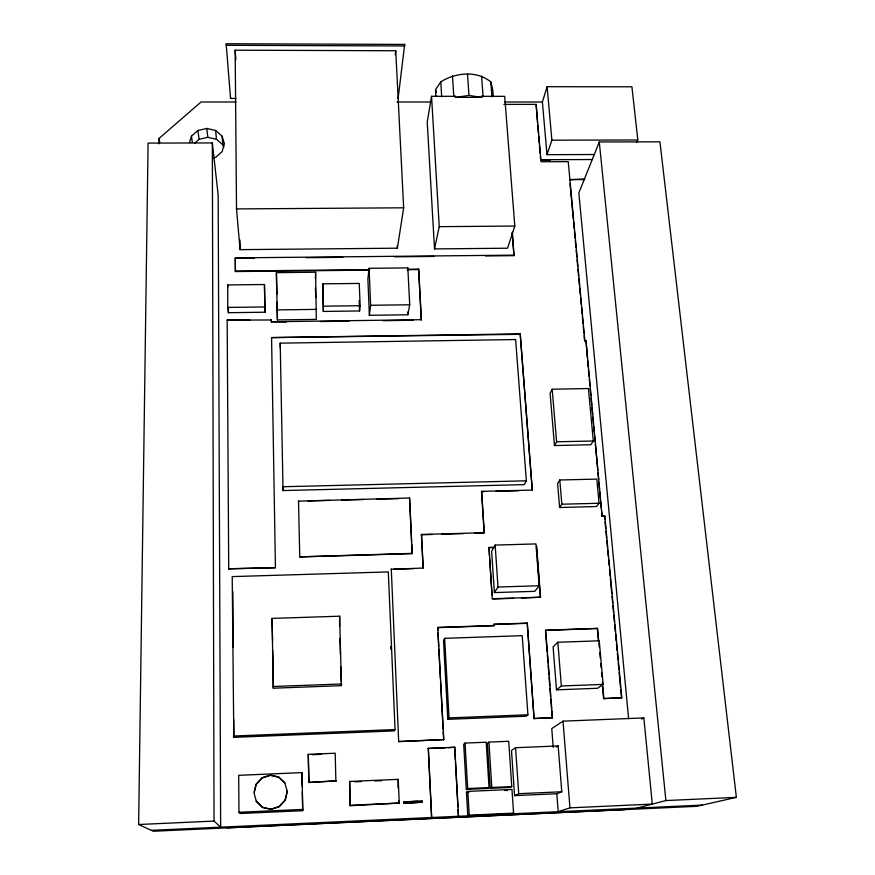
<?xml version="1.0" encoding="UTF-8"?>
<svg xmlns="http://www.w3.org/2000/svg" width="875" height="875" viewBox="0 0 875 875"><rect width="100%" height="100%" fill="white"/><g stroke="black" fill="none" stroke-linecap="round" stroke-linejoin="round"><path stroke-width="1.31" d="M298.506 501.156L409.577 498.017L412.158 553.656L299.753 556.894L298.506 500.828M299.753 556.894L412.256 553.361M158.977 143.872L159.031 138.447L201.064 101.992L236.02 101.992M138.633 824.513L148.083 143.095L212.341 142.931L218.17 195.07L220.653 827.159L214.036 821.078L138.633 824.513L153.333 831.25L696.872 806.312L736.367 797.355L659.936 141.816L599.287 141.969L578.834 192.97L628.611 718.648M315.416 278.797L315.623 272.223L276.391 272.639L277.397 319.922L316.312 319.386L315.623 272.223M302.017 772.614L302.728 810.688L239.827 813.52L238.984 812.284L238.689 775.316L302.017 772.614L302.203 786.505M322.93 283.839L323.345 311.434L359.57 310.964L360.128 305.714L359.264 283.423L322.93 283.839L323.345 311.434M335.88 781.298L335.213 753.222L308.262 754.337L308.864 782.458L336.022 780.872L308.864 782.458M369.097 268.308L367.883 278.863L369.359 315.306L407.794 314.781L409.708 304.773L407.837 267.903L369.097 268.308L370.617 305.277L369.359 315.306M395.27 54.72L395.741 50.75L235.167 50.203L236.523 208.917L240.078 249.648L397.392 248.183L403.659 207.802L395.741 50.75M398.103 98.503L404.523 45.773M339.653 616.197L341.403 685.672L273.306 688.198L272.048 618.406L339.653 616.197L339.566 626.478M431.55 96.305L427.219 122.041L434.514 248.905L507.598 248.216L514.795 226.056L504.689 96.337L481.578 96.327L481.655 97.366L455.459 97.355L455.383 96.316L431.55 96.305L439.25 226.658L434.514 248.905M407.367 270.539L407.837 267.903M421.258 320.152L418.655 269.095L407.794 269.216M285.195 800.231L287.241 791.328L285.195 800.231L279.212 806.761L270.944 809.419L262.588 807.505L256.287 801.237L262.588 807.505M256.397 801.5L253.969 792.783L256.091 784.153L262.106 777.667L270.364 775.031L278.677 776.956L284.856 782.917L287.262 791.612M254.384 791.842L256.2 784.47L262.194 777.995L270.43 775.37L278.72 777.284L284.856 782.917M409.577 498.017L411.578 541.516M391.202 569.275L423.15 568.05L421.455 534.461L484.291 532.722L481.589 491.345L532.273 490.077L520.209 333.878L271.567 337.597L275.439 567.7L228.67 568.794L275.439 567.7M503.858 104.388L536.134 104.388L537.458 122.522M189.47 142.636L191.461 136.172L197.947 130.506L206.762 128.428L215.567 130.473L222.053 136.106L224.448 143.839L222.13 151.616L215.666 157.347L213.128 157.959M594.595 154.514L546.995 154.678L542.391 102.014L547.116 86.702L631.914 86.8L637.82 139.978L636.737 142.384M550.211 160.245L540.695 160.278L540.881 159.72L592.561 159.534M546.995 154.678L551.884 140.186L547.116 86.702M485.494 255.938L513.964 255.653L512.356 232.17M423.15 568.05L421.455 534.461M532.273 490.077L520.209 333.878M474.578 533.302L484.127 533.028L481.589 491.345M349.661 781.452L350.142 805.755L399.252 803.064L398.234 779.341L349.661 781.452L350.142 805.755M552.191 389.222L550.112 393.356L554.455 445.55L590.855 444.741L593.294 440.989L588.438 388.544L552.191 389.222L556.598 441.798L554.455 445.55M536.134 104.388L541.056 161.766L568.236 161.656L584.839 340.703L586.009 340.681L587.3 357.438M437.806 630.339L437.784 627.408L494.222 625.516L494.134 624.214L527.253 623.109L534.067 718.594L527.253 623.109M489.42 555.822L489.048 547.422L494.484 547.269M526.356 480.812L524.256 484.619L283.041 490.558L282.909 486.741L526.356 480.812L515.627 339.555L280.208 343.142L283.041 490.558M495.163 545.081L491.63 551.348L494.386 592.594L534.822 591.325L539.164 585.747L535.938 543.922L495.163 545.081L497.995 587.027L494.386 592.594M444.653 638.334L443.494 640.347L447.803 719.327L526.094 716.231L527.931 714.788L522.2 635.666L444.653 638.334L449.017 717.905L447.803 719.327M395.041 729.553L394.253 730.898L233.811 737.341L232.214 576.603L388.314 571.922L395.041 729.553L233.297 736.039M559.803 479.992L557.616 483.459L559.617 507.511L596.531 506.538L599.058 503.256L596.827 479.095L559.803 479.992L561.837 504.219L559.617 507.511M443.778 739.605L398.672 741.573L443.778 739.605L437.784 627.408M492.275 598.992L489.048 547.422M435.936 96.48L435.531 89.731L440.77 81.856C455.492 72.537 476.722 70.339 490.809 81.922L492.767 89.775L493.27 96.512M437.664 627.638L494.047 625.745L494.134 624.214M602.328 516.075L604.8 516.009L602.077 516.392L586.009 340.681M521.653 598.062L540.553 597.209L536.605 546.066M398.234 779.341L398.016 787.839M428.302 748.366L431.627 817.502L428.302 748.366L454.77 747.272L458.467 816.266L458.095 809.517M262.489 807.264L270.867 809.178L279.169 806.52L285.163 799.958M557.834 642.25L553.098 646.877L556.5 689.839L597.538 688.275L603.138 684.403L599.233 640.817L557.834 642.25L561.345 685.978L556.5 689.839M448.022 747.677L454.77 747.272M465.041 743.083L463.695 744.319L466.287 789.403L487.495 788.462L489.038 787.588L486.194 742.219L465.041 743.083L467.677 788.528L466.287 789.403M545.442 630.427L597.581 628.425L598.664 640.544M403.988 801.938L421.892 800.811L421.958 802.222L404.053 803.348L403.988 801.938L417.419 801.336M194.513 143.369L199.084 139.355L207.802 137.298L216.508 139.311L222.917 144.889L223.705 147.448M404.053 803.348L421.958 802.222M488.928 742.098L487.386 743.334L490.219 788.342L510.048 787.467L511.777 786.581L508.714 741.289L488.928 742.098L491.794 787.467L490.219 788.342M421.892 800.811L421.509 802.561M534.067 718.594L552.464 717.719L545.661 630.197L597.581 628.425M515.561 747.709L511.492 750.487L514.566 795.627L556.806 793.734L561.772 791.766L558.173 745.938L515.561 747.709L518.744 793.68L514.566 795.627M556.806 793.734L558.195 811.672L569.953 807.844L652.291 804.092L643.847 717.927L563.008 721.153L551.764 728.58L553.219 747.403M602.383 685.147L603.586 698.6L621.808 697.736L604.8 516.009M513.581 813.138L469.219 815.161L467.819 815.828L466.452 792.247L467.841 791.394L511.973 789.447L513.581 813.138L511.82 813.816M603.586 698.6L621.808 697.736M556.237 747.064L558.173 745.938M641.594 719.075L643.847 717.927M624.827 809.605L227.095 827.848M637.077 808.062L665.886 800.559L736.367 797.355M455.383 96.316L453.808 96.534L452.484 76.005M455.459 97.355L468.978 95.463L481.655 97.366M518.744 793.68L561.772 791.766M350.427 805.252L399.252 803.064M238.984 812.284L302.816 809.419M151.353 830.342L702.209 805.098M354.747 781.834L361.452 781.55M374.872 780.97L381.577 780.675M467.677 788.528L489.038 787.588M491.794 787.467L511.777 786.581M466.452 792.247L469.109 792.127M504.93 790.541L507.587 790.42M428.192 748.497L445.375 747.786M312.255 754.688L321.65 754.294M449.017 717.905L527.931 714.788M534.275 718.441L552.464 717.719M273.12 686.503L341.764 683.966M561.345 685.978L603.138 684.403M493.959 624.455L527.056 623.339M497.995 587.027L539.164 585.747M492.45 598.741L540.553 597.209M493.609 598.948L513.636 598.314M393.848 569.198L413.755 568.608M488.884 547.717L494.32 547.564M421.345 534.767L432.261 534.472M441.82 534.198L463.663 533.597M481.436 491.684L484.094 491.619M496.092 491.323L518.744 490.755M307.978 500.916L329.634 500.369M341.819 500.062L363.464 499.516M377.005 499.177L398.661 498.63M561.837 504.219L599.058 503.256M556.598 441.798L593.294 440.989M520.034 334.327L271.567 337.597M370.617 305.277L409.708 304.773M227.806 307.431L264.797 306.95L265.081 312.211L228.419 312.703L227.806 307.431L227.664 284.944L264.458 284.517L265.081 312.211M323.586 306.184L360.128 305.714M277.069 309.903L316.652 309.389M228.725 569.078L227.172 320.119L271.294 319.977M249.933 320.272L227.172 320.119M418.655 269.095L421.356 319.681L271.305 321.77L286.322 322.033M320.392 321.552L349.016 321.158M383.097 320.677L413.077 320.261M369.359 270.123L235.419 271.545L235.266 257.873L514.139 255.15M235.266 257.873L254.363 258.191M306.086 257.688L342.836 257.327M394.548 256.812L433.967 256.441M235.364 271.042L369.786 269.62M407.63 269.708L418.556 269.598M439.25 226.658L514.795 226.056M236.523 208.917L403.659 207.802M584.555 179.014L569.647 179.638L584.675 179.561M551.884 140.186L637.82 139.978M226.253 45.084L230.562 98.459L235.966 98.459M397.119 102.003L431.102 102.003M504.777 102.014L542.391 102.014M481.578 96.327L483.055 96.545L481.578 76.059M435.531 89.731L436.362 92.302M159.031 138.447L159.72 142.22M191.461 136.172L192.336 142.461M197.947 130.506L199.084 139.355M206.762 128.428L207.802 137.298M227.664 284.944L227.916 287.12M215.567 130.473L216.508 139.311M599.287 141.969L665.886 800.559M222.053 136.106L222.917 144.889M604.538 516.327L604.8 519.039M605.052 521.752L605.686 528.522M605.938 531.234L606.572 538.016M606.823 540.717L607.458 547.498M607.709 550.211L608.344 556.981M608.595 559.694L609.109 565.108M609.481 569.177L610.116 575.958M610.367 578.659L611.767 593.567M612.019 596.28L612.653 603.05M612.905 605.763L613.539 612.544M613.791 615.245L614.425 622.027M614.677 624.739L615.311 631.509M615.573 634.222L616.208 640.992M616.459 643.705L617.094 650.486M617.345 653.188L617.98 659.969M618.231 662.681L618.866 669.452M619.117 672.164L620.517 687.072M620.769 689.773L621.523 697.911M587.552 360.15L588.175 366.942M588.438 369.666L589.061 376.458M589.312 379.17L589.947 385.962M590.198 388.686L590.833 395.478M591.084 398.191L591.719 404.983M591.97 407.706L592.605 414.498M592.856 417.211L593.48 424.003M593.742 426.727L594.245 432.163M594.617 436.231L595.131 441.667M595.383 444.391L597.778 470.203M598.03 472.916L598.664 479.708M598.916 482.431L599.55 489.223M599.802 491.936L600.436 498.739M600.688 501.452L601.311 508.244M601.573 510.967L602.077 516.392M570.019 183.706L573.289 218.991M573.541 221.703L574.175 228.495M574.427 231.208L575.05 238M575.302 240.713L575.936 247.494M576.188 250.206L576.811 256.998M577.062 259.711L577.697 266.503M577.948 269.216L578.572 275.997M578.823 278.709L579.458 285.502M579.709 288.214L580.333 294.995M580.584 297.719L581.219 304.5M581.47 307.212L582.094 314.005M582.345 316.717L582.98 323.498M583.231 326.222L583.855 333.003M584.106 335.716L584.609 341.152M598.905 643.234L599.266 647.27M599.758 652.652L600.239 658.044M600.72 663.425L601.081 667.461M601.562 672.853L601.923 676.889M602.405 682.27L603.848 698.425M597.319 628.655L598.413 640.763M272.048 618.406L272.562 640.894M537.688 125.213L538.388 133.306M538.617 136.008L539.197 142.745M539.427 145.447L540.127 153.541M540.356 156.231L540.695 160.278M563.008 721.153L569.953 807.844M545.552 631.772L547.116 651.952M547.323 654.642L547.958 662.714M548.166 665.405L548.898 674.822M549.106 677.513L549.73 685.584M549.938 688.275L550.572 696.347M550.78 699.038L551.513 708.455M551.72 711.145L552.245 717.872M512.192 232.695L513.964 255.653M536.506 547.706L537.13 555.778M537.436 559.814L538.059 567.875M538.267 570.566L538.792 577.292M539.197 582.673L540.345 597.461M490.809 81.922L491.925 96.852M235.167 50.203L235.845 59.587M467.491 73.872L468.978 95.463M489.606 558.512L492.012 594.945M440.77 81.856L441.689 96.83M467.841 791.394L469.219 815.161M454.639 747.403L455.306 759.555M455.459 762.256L457.942 806.816M437.959 633.041L438.67 646.548M438.823 649.25L440.409 678.967M440.552 681.669L443.067 728.941M443.209 731.642L443.647 739.736M407.663 312.091L407.794 314.781M397.261 245.481L397.392 248.183M411.709 544.217L412.158 553.656M404.381 801.598L404.447 803.009M391.278 569.002L398.672 741.573M398.584 800.953L398.694 803.578M390.677 646.538L390.786 649.261M359.166 300.552L359.57 310.964M276.391 272.639L276.927 294.077M339.938 638.586L340.441 654.73M340.812 666.837L341.272 681.636M280.208 343.142L280.361 348.13M315.448 288.181L315.711 297.675M308.262 754.337L308.919 782.053M302.312 791.875L302.728 810.688M277.08 302.236L277.397 319.922M271.272 319.506L271.327 322.241M272.716 650.355L273.306 688.198M264.458 284.517L264.797 306.95M239.991 240.078L240.078 249.648M235.309 258.387L235.419 271.545M230.552 96.972L230.562 98.459M232.794 591.38L233.188 647.314M233.691 719.611L233.811 737.341M228.397 308.766L228.419 312.703M212.341 142.931L214.036 821.078M404.698 44.417L226.144 43.75L226.155 45.303L404.775 45.959L404.698 44.417"/></g></svg>
